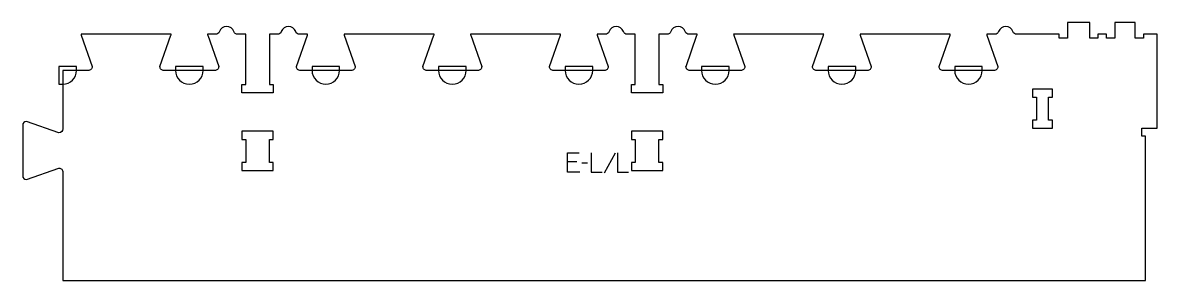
# Model space of a CAD drawing. Extents: x 0 to 1747, y 0 to 398.
import ezdxf

# ---------------------------------------------------------------- set-up
doc = ezdxf.new("R2010")
doc.units = 0
for name, color, linetype in [('1_ANYTOOL_1MMDEEP_LABELS_S', 2, 'CONTINUOUS'), ('3_ANYTOOL_CUTTHROUGH_INSID', 4, 'CONTINUOUS'), ('4_ANYTOOL_CUTTHROUGH_OUTSI', 5, 'CONTINUOUS'), ('5_ANYTOOL_HALF_MILL_9MM_IN', 3, 'CONTINUOUS')]:
    doc.layers.add(name, color=color, linetype=linetype)

msp = doc.modelspace()

# ---------------------------------------------------------------- linework, layer by layer
at = {"layer": '1_ANYTOOL_1MMDEEP_LABELS_S'}
for p, q in [((912.541244, 196.231003), (895.35553, 165.459575)), ((853.65553, 182.77386), (838.998387, 182.77386)), ((870.15553, 180.588146), (861.369815, 180.502432))]:
    msp.add_line(p, q, dxfattribs=at)
for points in [[(857.941244, 166.702432), (838.998387, 166.702432), (838.998387, 196.702432), (856.826958, 196.702432)], [(875.298387, 196.702432), (875.298387, 166.702432), (892.398387, 166.702432)], [(915.969815, 196.702432), (915.969815, 166.702432), (933.069815, 166.702432)]]:
    msp.add_lwpolyline(points, dxfattribs=at)
at = {"layer": '3_ANYTOOL_CUTTHROUGH_INSID'}
for points in [[(1579.999733, 247), (1579.999733, 282.5), (1585.999733, 282.5), (1585.999733, 295), (1555.499733, 295), (1555.499733, 282.5), (1561.499733, 282.5), (1561.499733, 247), (1555.499733, 247), (1555.499733, 234.5), (1585.999733, 234.5), (1585.999733, 247)], [(361.499733, 229.920062), (337.749733, 229.920062), (337.499733, 229.920062), (337.499733, 217.420062), (343.499733, 217.420062), (343.499733, 182), (337.499733, 182), (337.499733, 169.5), (337.749733, 169.5), (385.749733, 169.5), (385.999733, 169.5), (385.999733, 182), (379.999733, 182), (379.999733, 217.5), (385.999733, 217.5), (385.999733, 230), (361.749733, 230), (361.499733, 230)], [(961.749733, 169.5), (985.999733, 169.5), (985.999733, 182), (979.999733, 182), (979.999733, 217.5), (985.999733, 217.5), (985.999733, 230), (937.499733, 230), (937.499733, 217.5), (943.499733, 217.5), (943.499733, 182), (937.499733, 182), (937.499733, 169.5)]]:
    msp.add_lwpolyline(points, close=True, dxfattribs=at)
at = {"layer": '4_ANYTOOL_CUTTHROUGH_OUTSI'}
msp.add_lwpolyline([(331.095295, 379.5, -0.317837), (325.202739, 383.666667, 0.707107), (303.046726, 383.666667, -0.317837), (297.15417, 379.5), (284.75517, 379.5, 0.061784), (284.990164, 378.10513), (301.885697, 329.832588, -0.084368), (301.899733, 329.75, -0.414214), (295.649733, 323.5), (217.649733, 323.5, -0.414214), (211.399733, 329.75, -0.084368), (211.413768, 329.832588), (228.312881, 378.116195, 0.061178), (228.544295, 379.5), (89.85517, 379.5, 0.061784), (90.090164, 378.10513), (106.985697, 329.832588, -0.084368), (106.999733, 329.75, -0.414214), (100.749733, 323.5), (61.999733, 323.5), (61.999727, 233.773532, -0.411451), (55.75, 227.581361, -0.084369), (55.667412, 227.595396), (5.707953, 245.081348, 0.412073), (0, 239.331501), (0, 161.331501, 0.412073), (5.707953, 155.581655), (55.667412, 173.067606, -0.084369), (55.75, 173.081642, -0.414214), (62, 166.831642), (61.999733, 0), (1729.499733, 0), (1729.499733, 222.5), (1723.749733, 222.5, -0.414214), (1723.499733, 222.75), (1723.499733, 234.75, -0.414214), (1723.749733, 235), (1747.499733, 235), (1747.499733, 379.5), (1725.999733, 379.5), (1725.999733, 373.75, -0.414214), (1725.749733, 373.5), (1713.749733, 373.5, -0.414214), (1713.499733, 373.75), (1713.499733, 397.5), (1681.910733, 397.5), (1681.910733, 373.75, -0.414214), (1681.660733, 373.5), (1669.660733, 373.5, -0.414214), (1669.410733, 373.75), (1669.410733, 379.5), (1655.999733, 379.5), (1655.999733, 373.75, -0.414214), (1655.749733, 373.5), (1643.749733, 373.5, -0.414214), (1643.499733, 373.75), (1643.499733, 397.5), (1608.999733, 397.5), (1608.999733, 373.75, -0.414214), (1608.749733, 373.5), (1596.749733, 373.5, -0.414214), (1596.499733, 373.75), (1596.499733, 379.5), (1577.406995, 379.5), (1543.749733, 379.5), (1531.095295, 379.5, -0.317837), (1525.202739, 383.666667, 0.707107), (1503.046726, 383.666667, -0.317837), (1497.15417, 379.5), (1484.75517, 379.5, 0.061784), (1484.990164, 378.10513), (1501.885697, 329.832588, -0.084368), (1501.899733, 329.75, -0.414214), (1495.649733, 323.5), (1417.649733, 323.5, -0.414214), (1411.399733, 329.75, -0.084368), (1411.413768, 329.832588), (1428.312881, 378.116195, 0.061178), (1428.544295, 379.5), (1289.85517, 379.5, 0.061784), (1290.090164, 378.10513), (1306.985697, 329.832588, -0.084368), (1306.999733, 329.75, -0.414214), (1300.749733, 323.5), (1222.749733, 323.5, -0.414214), (1216.499733, 329.75, -0.084368), (1216.513768, 329.832588), (1233.412881, 378.116195, 0.061178), (1233.644295, 379.5), (1094.95517, 379.5, 0.061784), (1095.190164, 378.10513), (1112.085697, 329.832588, -0.084368), (1112.099733, 329.75, -0.414214), (1105.849733, 323.5), (1027.849733, 323.5, -0.414214), (1021.599733, 329.75, -0.084368), (1021.613768, 329.832588), (1038.512881, 378.116195, 0.061178), (1038.744295, 379.5), (1026.345295, 379.5, -0.317837), (1020.452739, 383.666667, 0.707107), (998.296726, 383.666667, -0.317837), (992.40417, 379.5), (979.999733, 379.5), (979.999733, 302), (985.749733, 302, -0.414214), (985.999733, 301.75), (985.999733, 289.75, -0.414214), (985.749733, 289.5), (961.749733, 289.499998), (937.749733, 289.499996, -0.414214), (937.499733, 289.749996), (937.499733, 301.749996, -0.414214), (937.749733, 301.999996), (943.499733, 301.999996), (943.499733, 379.5), (931.095295, 379.5, -0.317837), (925.202739, 383.666667, 0.707107), (903.046726, 383.666667, -0.317837), (897.15417, 379.5), (884.75517, 379.5, 0.061784), (884.990164, 378.10513), (901.885697, 329.832588, -0.084368), (901.899733, 329.75, -0.414214), (895.649733, 323.5), (817.649733, 323.5, -0.414214), (811.399733, 329.75, -0.084368), (811.413768, 329.832588), (828.312881, 378.116195, 0.061178), (828.544295, 379.5), (689.85517, 379.5, 0.061784), (690.090164, 378.10513), (706.985697, 329.832588, -0.084368), (706.999733, 329.75, -0.414214), (700.749733, 323.5), (622.749733, 323.5, -0.414214), (616.499733, 329.75, -0.084368), (616.513768, 329.832588), (633.412881, 378.116195, 0.061178), (633.644295, 379.5), (494.95517, 379.5, 0.061784), (495.190164, 378.10513), (512.085697, 329.832588, -0.084368), (512.099733, 329.75, -0.414214), (505.849733, 323.5), (427.849733, 323.5, -0.414214), (421.599733, 329.75, -0.084368), (421.613768, 329.832588), (438.512881, 378.116195, 0.061178), (438.744295, 379.5), (426.345295, 379.5, -0.317837), (420.452739, 383.666667, 0.707107), (398.296726, 383.666667, -0.317837), (392.40417, 379.5), (379.999733, 379.5), (379.999733, 301.999996), (385.749733, 301.999996, -0.414214), (385.999733, 301.749996), (385.999733, 289.749996, -0.414214), (385.749733, 289.499996), (361.749733, 289.499996), (337.749733, 289.499996, -0.414214), (337.499733, 289.749996), (337.499733, 301.749996, -0.414214), (337.749733, 301.999996), (343.499733, 301.999996), (343.499733, 379.5)], format="xyb", close=True, dxfattribs=at)
at = {"layer": '5_ANYTOOL_HALF_MILL_9MM_IN'}
for points in [[(61.749733, 302.5, 0.414214), (82.999733, 323.75), (82.999733, 330), (55.499733, 330), (55.499733, 302.5)], [(235.399735, 323.74, 0.999765), (277.899733, 323.75), (277.899733, 330), (235.399733, 330)], [(445.599733, 323.75, 1), (488.099733, 323.75), (488.099733, 330), (445.599733, 330)], [(640.499735, 323.74, 0.999765), (682.999733, 323.75), (682.999733, 330), (640.499733, 330)], [(835.399735, 323.74, 0.999765), (877.899733, 323.75), (877.899733, 330), (835.399733, 330)], [(1045.599733, 323.75, 1), (1088.099733, 323.75), (1088.099733, 330), (1045.599733, 330)], [(1240.499733, 324), (1240.499733, 323.75, 1), (1282.999733, 323.75), (1282.999733, 330), (1240.499733, 330)], [(1435.399733, 324), (1435.399733, 323.75, 1), (1477.899733, 323.75), (1477.899733, 330), (1435.399733, 330)]]:
    msp.add_lwpolyline(points, format="xyb", close=True, dxfattribs=at)

doc.saveas('drawing.dxf')
